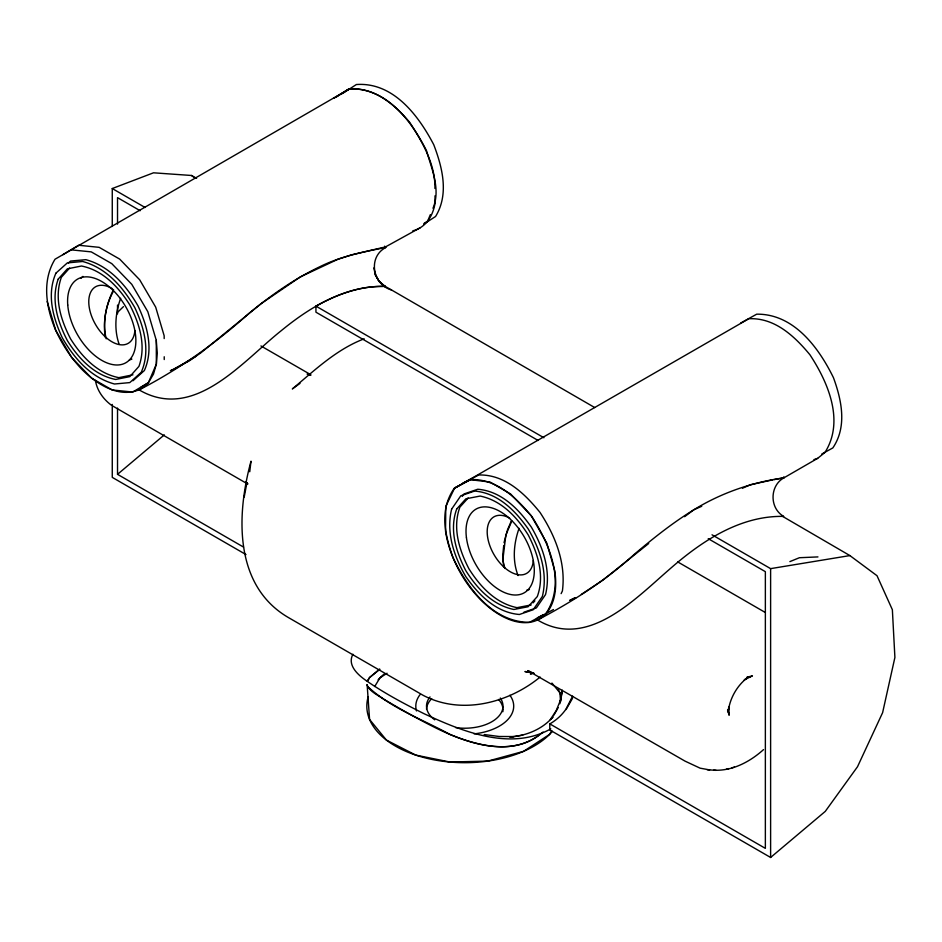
<?xml version="1.0" encoding="UTF-8"?>
<svg xmlns="http://www.w3.org/2000/svg" width="942" height="942" viewBox="0 0 942 942"><rect width="100%" height="100%" fill="white"/><g stroke="black" fill="none" stroke-linecap="round" stroke-linejoin="round"><path stroke-width="1.41" d="M572.618 696.138L565.895 709.267A77.68 60.123 29.7 0 1 549.81 723.903L549.751 729.932L770.615 857.467L825.274 811.392L857.514 766.729L882.619 712.647L894.9 657.445L892.368 609.733L877.014 575.715L849.884 555.58L781.789 515.91M249.748 471.765L251.008 461.18C236.395 514.685 233.64 586.089 288.876 617.822L423.182 695.349C461.18 715.296 508.291 703.203 540.119 677.051M503.735 545.465L502.722 555.274L503.664 567.155M559.889 703.709L562.268 690.145M246.886 482.928L244.202 497.093M560.431 701.39L562.268 691.616M504.017 542.663L507.538 529.757L511.424 520.785M120.647 298.296C115.442 312.885 113.888 329.382 119.116 344.171M519.077 528.321C513.731 543.346 512.177 560.478 518.076 575.574M352.92 654.243C347.009 665.064 357.783 674.719 365.849 680.383C384.218 693.171 404.047 703.686 424.03 713.695C462.404 731.428 510.423 751.422 550.811 728.861M560.749 699.494L556.227 710.609L550.246 719.629M430.329 214.658L427.692 221.029L424.171 223.313M432.979 208.276C440.891 189.472 431.707 168.995 426.538 150.779C411.583 120.988 386.397 87.394 349.435 88.878L55.025 259.227C41.672 280.869 46.123 307.881 55.649 330.147C62.148 344.419 70.791 357.642 81.565 369.052C96.531 384.148 120.011 399.608 141.488 388.669C180.534 368.251 216.224 342.782 248.947 313.392C270.766 295.505 293.963 279.079 319.491 266.892C340.298 256.471 363.212 251.855 385.761 247.51L384.595 246.18M511.8 520.973L505.842 535.103L502.804 560.16L504.912 568.462M113.558 289.477C106.328 304.148 102.713 320.822 105.245 337.118M773.877 479.655L783.956 477.818L817.68 458.33L824.957 452.454C844.727 421.192 828.23 382.582 809.908 354.734C794.518 336.164 774.689 317.478 748.808 318.737L454.079 488.521C439.219 510.105 444.836 534.526 452.925 557.44C467.409 587.961 492.289 621.991 529.392 622.368L553.46 609.545M545.571 614.102C566.319 583.487 549.845 544.817 532.136 516.97C516.781 498.106 496.976 478.842 470.918 479.537L454.727 487.803L445.79 506.36L445.531 531.041A78.563 45.357 60 0 0 510.223 619.848A78.563 45.357 60 0 0 554.779 570.852L546.855 543.193L531.182 515.663L510.623 493.997L490.075 482.057L470.082 479.655L454.079 488.521M561.114 593.637L562.398 590.987C566.13 562.739 555.227 535.668 540.013 512.413C524.67 493.561 504.865 474.297 478.795 474.98L462.616 483.246M367.604 681.066L369.476 677.651L379.873 669.279M553.861 715.213L558.206 707.607M566.06 709.55L572.536 698.305M113.487 291.102C105.551 305.173 102.431 323.035 106.199 338.814M374.704 686.494L379.967 677.863L387.056 673.247M551.788 730.733L549.539 734.43L523.528 751.363L487.815 761.101L449.923 762.031L415.763 755.107L386.432 740.094L369.582 719.464L367.156 684.999M367.262 681.219L369.641 677.451L379.52 669.173M462.275 496.41L463.935 493.985L477.759 489.239C501.25 491.159 518.512 508.904 531.37 527.155C543.193 547.408 551.247 571.111 545.524 594.602L536.375 607.908L523.929 612.194M69.59 268.058L61.36 277.301C53.871 298.167 60.877 320.209 70.674 339.038C81.907 356.771 97.403 373.385 118.81 377.66L132.952 374.81M551.282 718.758L553.084 716.768C542.298 729.426 526.142 735.761 509.881 737.115L522.81 735.101M468.174 497.988L459.873 507.149C452.266 527.932 459.213 549.975 468.928 568.791C480.149 586.595 495.61 603.257 517.028 607.661L531.217 604.929M533.054 602.904L534.903 600.866M117.832 312.096L123.449 306.633M543.087 732.005C512.954 758.71 468.822 744.003 436.864 728.484C418.66 719.511 401.045 709.42 383.594 699.082C377.671 694.902 369.723 691.805 366.921 684.587M68.436 262.936L70.509 261.075L85.804 259.662C109.484 266.033 126.098 285.296 137.944 305.785C147.352 325.826 153.77 349.282 144.373 370.536L132.952 380.768M141.488 388.669L148.436 382.617L153.487 374.092L156.36 364.095L157.279 353.109L156.278 340.333L147.812 311.696L131.798 284.354L111.804 263.654L91.256 251.879L70.697 249.807M763.515 749.62C749.973 761.807 732.334 771.215 713.659 770.191M243.542 547.09L117.526 474.332L164.308 434.886M783.815 476.793L783.815 477.888C769.52 485.872 769.449 508.339 783.709 516.393C739.811 515.486 701.048 541.579 669.338 569.439C634.154 599.866 586.136 650.804 536.21 619.129M385.761 247.51C367.427 257.119 372.679 284.708 391.507 289.959L594.743 407.568M538.577 735.396C512.719 754.836 477.335 745.723 449.923 734.419C422.334 719.335 390.824 708.078 367.568 686.424M648.697 543.499L602.762 580.225L581.391 594.367M684.598 516.687L693.854 509.775L701.743 506.278M335.576 97.45L348.481 89.09C373.88 86.57 394.321 104.209 409.699 122.342C422.475 142.101 435.392 164.214 434.933 188.471M342.287 93.658L356.359 84.533C393.25 81.883 418.495 115.477 433.767 144.75C442.422 167.464 449.204 194.252 435.569 216.483L423.841 224.078M373.844 267.905L375.434 275.311L379.414 281.764L385.266 286.474C346.126 285.19 310.33 306.762 281.14 330.772C242.118 361.728 193.734 422.44 138.521 389.541M299.992 383.406L292.326 388.94C314.675 370.277 336.459 349.329 364.177 338.814M62.902 254.681L78.586 245.25L99.145 247.334L119.681 259.109L139.687 279.798L155.689 307.151L164.167 335.776L164.179 338.578M333.751 98.309L349.435 88.878M140.641 387.492L147.87 383.135M196.066 356.253L173.128 369.817L170.349 370.583M538.942 619.259C573.337 601.149 606.095 580.178 634.802 553.872C652.582 538.883 670.786 524.294 690.486 511.883C718.675 493.808 750.727 482.469 783.815 477.888M740.695 323.047L756.697 314.181C793.776 313.674 818.728 347.563 833.47 377.718C841.677 400.22 847.27 426.632 832.846 447.909L821.765 454.044M420.214 227.752L385.537 246.886L351.743 254.799L337.978 259.238L300.262 276.924L261.346 303.477L200.964 352.755L189.224 360.916L171.409 370.288M569.945 600.36L575.032 597.699M537.281 617.822L543.499 614.643M538.117 440.467L315.935 312.191L315.935 306.126C336.318 294.846 359.032 286.156 382.629 286.38M742.496 488.227L750.385 484.741L772.44 479.914M569.839 600.325L576.08 597.64M789.867 561.62L799.405 557.723L817.962 556.91M112.263 226.469L112.263 188.541L153.511 172.81L191.532 175.483L196.595 178.356M813.935 459.614L817.68 458.33M532.995 673.212L530.381 673.977L533.137 673.212M726.27 769.273L728.931 768.578M731.934 767.777L734.442 767.118M746.841 677.251L752.423 675.861L744.239 679.936L748.478 676.862C737.586 684.822 730.18 697.457 728.319 710.786L728.731 706.971L729.143 715.261L727.589 709.844M712.034 534.809L770.615 568.638L849.884 555.58M747.548 677.11L750.244 677.004L747.689 676.815M513.59 736.562L499.107 736.491L484.153 734.536M384.195 286.427L385.349 286.486L382.982 285.65M532.1 672.553L527.755 670.598L684.999 761.112L700.106 768.166L709.656 769.908M707.159 769.732L716.073 770.356M527.52 671.823L524.906 671.552L534.138 673.294M310.978 374.998L307.08 374.045L310.577 374.975M384.995 286.297L391.507 289.959M310.283 374.41L260.946 345.961M112.263 188.541L145.103 207.499M315.935 306.126L543.911 437.747M140.17 210.725L117.526 197.643L117.526 224.137M708.231 538.683L765.363 571.664L765.363 848.365L549.775 723.868M677.781 561.95L764.857 612.229M246.003 554.579L112.263 477.37L112.263 404.424M247.805 484.07L112.769 406.026M111.262 405.107C103.231 399.09 97.002 390.459 95.425 380.403M191.532 175.483L193.887 177.237M384.666 286.168L378.931 281.105L375.21 274.287M247.499 483.328L245.756 481.68L247.605 483.623M551.941 683.068L559.925 692.841L560.572 701.59M727.554 710.998L728.99 713.094L727.801 710.574M47.171 301.511L55.649 330.147L71.651 357.489L91.657 378.189L112.192 389.964L132.751 392.037L148.436 382.617L156.36 364.095L156.278 340.333M435.004 195.818L435.086 203.166A78.563 45.357 60 0 1 412.82 230.814M164.226 356.747L164.238 359.538M770.615 568.638L770.615 857.467M117.526 305.078L117.526 313.91M117.526 408.098L117.526 474.332M131.868 359.102A48.277 27.871 60 0 1 129.395 359.915M81.071 278.267A48.277 27.871 60 0 1 82.92 276.395M134.871 330.489A32.652 18.852 60 0 1 110.52 340.922A32.652 18.852 60 0 1 88.784 300.804A32.652 18.852 60 0 1 112.157 288.593M529.428 589.468A48.277 27.871 60 0 1 526.766 590.163M533.302 560.502A32.652 18.852 60 0 1 509.269 571.158A32.652 18.852 60 0 1 487.191 531.535A32.652 18.852 60 0 1 509.669 518.1M552.224 731.557A97.921 56.532 0 0 1 434.427 759.911A97.921 56.532 0 0 1 368.134 696.939M378.119 679.794A97.921 56.532 0 0 1 383.9 674.248M558.241 689.344A97.921 56.532 0 0 1 560.996 695.738M500.32 698.034A38.245 22.078 0 0 1 493.537 720.689A38.245 22.078 0 0 1 455.563 727.577M434.709 719.806A38.245 22.078 0 0 1 430.023 696.903M509.916 695.255A48.949 28.26 0 0 1 474.12 733.889M416.505 710.927A48.949 28.26 0 0 1 419.932 694.796M426.526 709.22A38.245 22.078 0 0 1 431.707 698.681M498.553 699.459A38.245 22.078 0 0 1 502.816 707.654M502.969 708.996A38.245 22.078 0 0 1 502.84 711.752M451.63 509.127C445.907 532.607 453.962 556.322 465.784 576.575C478.642 594.814 495.904 612.559 519.395 614.49L533.219 609.733L542.368 596.416C548.091 572.936 540.037 549.221 528.215 528.968C515.356 510.729 498.094 492.984 474.603 491.053L460.779 495.81L451.63 509.127M58.204 279.126C50.715 299.992 57.721 322.034 67.518 340.863C78.763 358.596 94.247 375.21 115.654 379.473L129.796 376.635L138.945 366.367C146.434 345.49 139.428 323.447 129.631 304.619C118.398 286.898 102.902 270.272 81.495 266.009L67.353 268.847L58.204 279.126M456.717 508.963C449.11 529.757 456.069 551.788 465.784 570.616C476.993 588.409 492.454 605.082 513.873 609.486L528.062 606.754L537.281 596.58C544.888 575.786 537.941 553.755 528.215 534.926C517.005 517.134 501.544 500.461 480.126 496.057L465.937 498.789L456.717 508.963M55.931 273.133C46.535 294.375 52.952 317.843 62.349 337.884C74.206 358.372 90.821 377.636 114.5 384.006L129.796 382.593L141.218 372.349C150.614 351.107 144.208 327.651 134.8 307.61C122.955 287.11 106.328 267.846 82.649 261.487L67.353 262.889L55.931 273.133M67.742 305.02A48.277 27.871 60 0 0 121.506 364.472A48.277 27.871 60 0 0 115.937 293.28A48.277 27.871 60 0 0 67.742 305.02M466.443 537.729A48.277 27.871 60 0 0 521.691 593.966A48.277 27.871 60 0 0 512.33 521.15A48.277 27.871 60 0 0 466.443 537.729"/></g></svg>
